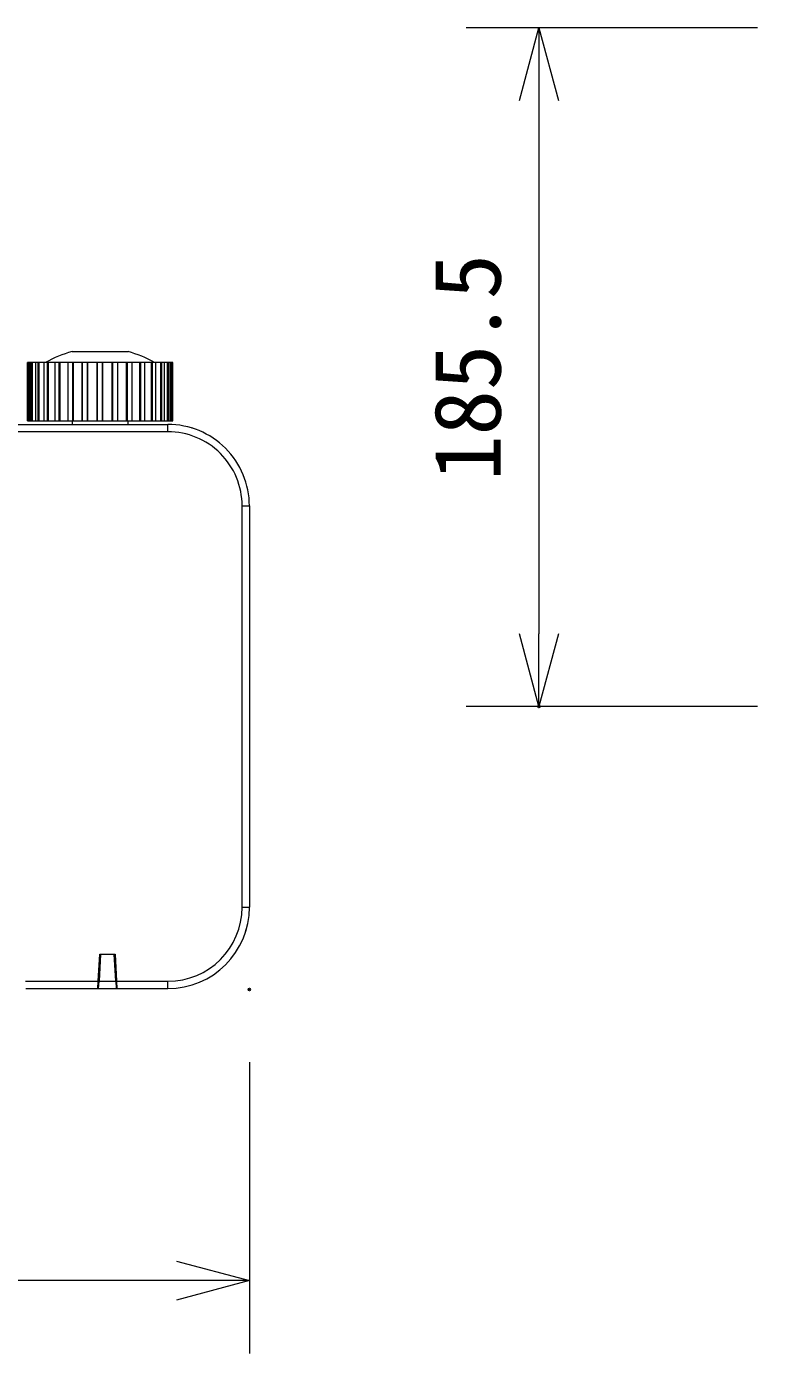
# Model space of a CAD drawing. Units: millimetres, scale not verified. Extents: x -63 to 62, y -57 to 57.
# Drawn here: x -6.61 to 13.53, y -4.92 to 31.54 of the extents above; entities that cross this region are included whole.
import ezdxf
from ezdxf.enums import TextEntityAlignment as Align

# ---------------------------------------------------------------- set-up
doc = ezdxf.new("R2010")
doc.units = ezdxf.units.MM
doc.header["$LTSCALE"] = 0.125
doc.header["$PDMODE"] = 32
doc.header["$PDSIZE"] = 0.0625
for name, color, linetype, lineweight in [('0-0_0', 7, 'Continuous', 18), ('0-4_GAIKEI', 7, 'Continuous', 18), ('0-5_SUNPO', 7, 'Continuous', 18)]:
    doc.layers.add(name, color=color, linetype=linetype, lineweight=lineweight)
doc.layers.add('0-1_DEFPOINTS', color=7, linetype='Continuous')
doc.styles.add('ＭＳ ゴシック', font='')
doc.styles.get('ＭＳ ゴシック').set_extended_font_data('MS Gothic')

# ---------------------------------------------------------------- blocks, each defined once
blk = doc.blocks.new('_OPEN30')
at = {"layer": '0-0_0'}
blk.add_line((0, 0), (-1, 0), dxfattribs=at)
blk.add_lwpolyline([(-1, 0.26795), (0, 0), (-1, -0.26795)], dxfattribs=at)
blk = doc.blocks.new('D12')
at = {"layer": '0-1_DEFPOINTS'}
for p in [(10.6113, 31.6169), (2.6113, 12.9667), (10.6113, 12.9667)]:
    blk.add_point(p, dxfattribs=at)
at = {"layer": '0-5_SUNPO'}
for p, q in [((8.6113, 31.6169), (0.6113, 31.6169)), ((2.6113, 29.6169), (2.6113, 14.9667)), ((8.6113, 12.9667), (0.6113, 12.9667))]:
    blk.add_line(p, q, dxfattribs=at)
at = {"layer": '0-5_SUNPO', "xscale": 2, "yscale": 2}
for p, rotation in [((2.6113, 31.6169), 90), ((2.6113, 12.9667), 270)]:
    blk.add_blockref('_OPEN30', p, dxfattribs=dict(at, rotation=rotation))
at = {"layer": '0-5_SUNPO', "style": 'ＭＳ ゴシック'}
blk.add_text('185.5', height=1.833, rotation=90, dxfattribs=at).set_placement((2.1113, 19.1668), align=Align.BOTTOM_LEFT)
blk = doc.blocks.new('D9')
at = {"layer": '0-1_DEFPOINTS'}
blk.add_point((-5.3362, 5.193), dxfattribs=at)
at = {"layer": '0-5_SUNPO'}
for p, q in [((-5.3362, 3.193), (-5.3362, -4.807)), ((-7.3362, -2.807), (-53.1362, -2.807))]:
    blk.add_line(p, q, dxfattribs=at)
at = {"layer": '0-5_SUNPO', "xscale": 2, "yscale": 2}
blk.add_blockref('_OPEN30', (-5.3362, -2.807), dxfattribs=at)

msp = doc.modelspace()

# ---------------------------------------------------------------- linework, layer by layer
at = {"layer": '0-4_GAIKEI'}
for p, q in [((-5.3625, 22.6083), (-3.8262, 22.6083)), ((-6.5749, 22.3083), (-6.5895, 22.3083)), ((-6.5895, 20.7083), (-6.5895, 22.3083)), ((-6.5467, 22.3083), (-6.5749, 22.3083)), ((-6.5169, 22.3083), (-6.5467, 22.3083)), ((-6.4738, 22.3083), (-6.5169, 22.3083)), ((-6.4447, 22.3083), (-6.4738, 22.3083)), ((-6.3602, 22.3083), (-6.4447, 22.3083)), ((-6.2905, 22.3083), (-6.3602, 22.3083)), ((-6.2617, 22.3083), (-6.2905, 22.3083)), ((-6.1264, 22.3083), (-6.2617, 22.3083)), ((-6.0331, 22.3083), (-6.1264, 22.3083)), ((-6.0059, 22.3083), (-6.0331, 22.3083)), ((-5.8256, 22.3083), (-6.0059, 22.3083)), ((-5.7128, 22.3083), (-5.8256, 22.3083)), ((-5.6883, 22.3083), (-5.7128, 22.3083)), ((-5.471, 22.3083), (-5.6883, 22.3083)), ((-5.3436, 22.3083), (-5.471, 22.3083)), ((-5.323, 22.3083), (-5.3437, 22.3083)), ((-5.0827, 22.3083), (-5.323, 22.3083)), ((-5.0781, 22.3083), (-5.0827, 22.3083)), ((-4.9417, 22.3083), (-5.0781, 22.3083)), ((-4.9258, 22.3083), (-4.9417, 22.3083)), ((-4.6745, 22.3083), (-4.9258, 22.3083)), ((-4.6641, 22.3083), (-4.6745, 22.3083)), ((-4.5246, 22.3083), (-4.6641, 22.3083)), ((-4.5142, 22.3083), (-4.5246, 22.3083)), ((-4.2629, 22.3083), (-4.5142, 22.3083)), ((-4.247, 22.3083), (-4.2629, 22.3083)), ((-4.1106, 22.3083), (-4.247, 22.3083)), ((-4.106, 22.3083), (-4.1106, 22.3083)), ((-3.8657, 22.3083), (-4.106, 22.3083)), ((-3.8451, 22.3083), (-3.8657, 22.3083)), ((-3.7177, 22.3083), (-3.8451, 22.3083)), ((-3.5004, 22.3083), (-3.7177, 22.3083)), ((-3.4759, 22.3083), (-3.5004, 22.3083)), ((-3.3631, 22.3083), (-3.4759, 22.3083)), ((-3.3631, 22.3083), (-3.3631, 22.3083)), ((-3.1828, 22.3083), (-3.3631, 22.3083)), ((-3.1556, 22.3083), (-3.1828, 22.3083)), ((-3.0623, 22.3083), (-3.1556, 22.3083)), ((-3.0623, 22.3083), (-3.0623, 22.3083)), ((-2.927, 22.3083), (-3.0623, 22.3083)), ((-2.8982, 22.3083), (-2.927, 22.3083)), ((-2.8285, 22.3083), (-2.8982, 22.3083)), ((-2.7441, 22.3083), (-2.8285, 22.3083)), ((-2.715, 22.3083), (-2.7441, 22.3083)), ((-2.6719, 22.3083), (-2.7149, 22.3083)), ((-2.642, 22.3083), (-2.6718, 22.3083)), ((-2.6138, 22.3083), (-2.642, 22.3083)), ((-2.5992, 22.3083), (-2.6138, 22.3083)), ((-2.5992, 20.7083), (-2.5992, 22.3083)), ((-48.0544, 20.6083), (-2.7344, 20.6083)), ((-6.5895, 20.7083), (-6.5749, 20.7083)), ((-6.5749, 20.7083), (-6.5467, 20.7083)), ((-6.5467, 20.7083), (-6.5169, 20.7083)), ((-6.5169, 20.7083), (-6.4738, 20.7083)), ((-6.4738, 20.7083), (-6.4447, 20.7083)), ((-6.4447, 20.7083), (-6.3602, 20.7083)), ((-6.3602, 20.7083), (-6.2905, 20.7083)), ((-6.2905, 20.7083), (-6.2617, 20.7083)), ((-6.2617, 20.7083), (-6.1264, 20.7083)), ((-6.1264, 20.7083), (-6.0331, 20.7083)), ((-6.0331, 20.7083), (-6.0059, 20.7083)), ((-6.0059, 20.7083), (-5.8256, 20.7083)), ((-5.8256, 20.7083), (-5.7128, 20.7083)), ((-5.7128, 20.7083), (-5.6883, 20.7083)), ((-5.6883, 20.7083), (-5.471, 20.7083)), ((-5.471, 20.7083), (-5.3436, 20.7083)), ((-5.3625, 20.7083), (-5.3625, 20.6083)), ((-5.3437, 20.7083), (-5.323, 20.7083)), ((-5.323, 20.7083), (-5.0827, 20.7083)), ((-5.0827, 20.7083), (-5.0781, 20.7083)), ((-5.0781, 20.7083), (-4.9417, 20.7083)), ((-4.9417, 20.7083), (-4.9258, 20.7083)), ((-4.9258, 20.7083), (-4.6745, 20.7083)), ((-4.6745, 20.7083), (-4.6641, 20.7083)), ((-4.6641, 20.7083), (-4.5246, 20.7083)), ((-4.5246, 20.7083), (-4.5142, 20.7083)), ((-4.5142, 20.7083), (-4.2629, 20.7083)), ((-4.2629, 20.7083), (-4.247, 20.7083)), ((-4.247, 20.7083), (-4.1106, 20.7083)), ((-4.1106, 20.7083), (-4.106, 20.7083)), ((-4.106, 20.7083), (-3.8657, 20.7083)), ((-3.8657, 20.7083), (-3.8451, 20.7083)), ((-3.8451, 20.7083), (-3.7177, 20.7083)), ((-3.8262, 20.6083), (-3.8262, 20.7083)), ((-3.7177, 20.7083), (-3.5004, 20.7083)), ((-3.5004, 20.7083), (-3.4759, 20.7083)), ((-3.4759, 20.7083), (-3.3631, 20.7083)), ((-3.3631, 20.7083), (-3.1828, 20.7083)), ((-3.1828, 20.7083), (-3.1556, 20.7083)), ((-3.1556, 20.7083), (-3.0623, 20.7083)), ((-3.0623, 20.7083), (-2.927, 20.7083)), ((-2.927, 20.7083), (-2.8982, 20.7083)), ((-2.8982, 20.7083), (-2.8285, 20.7083)), ((-2.8285, 20.7083), (-2.7441, 20.7083)), ((-2.7441, 20.7083), (-2.715, 20.7083)), ((-2.7149, 20.7083), (-2.6719, 20.7083)), ((-2.6719, 20.7083), (-2.642, 20.7083)), ((-2.642, 20.7083), (-2.6138, 20.7083)), ((-2.6138, 20.7083), (-2.5992, 20.7083)), ((-0.538, 18.8083), (-0.5411, 18.8083)), ((-0.4943, 18.3683), (-0.4943, 7.3483)), ((-6.6346, 5.1083), (-2.7344, 5.1083))]:
    msp.add_line(p, q, dxfattribs=at)
at = {"layer": '0-4_GAIKEI', "color": 1}
for p, q in [((-6.5749, 20.7083), (-6.5749, 22.3083)), ((-6.5467, 20.7083), (-6.5467, 22.3083)), ((-6.5169, 20.7083), (-6.5169, 22.3083)), ((-6.4738, 20.7083), (-6.4738, 22.3083)), ((-6.4447, 20.7083), (-6.4447, 22.3083)), ((-6.3602, 20.7083), (-6.3602, 22.3083)), ((-6.2905, 20.7083), (-6.2905, 22.3083)), ((-6.2617, 20.7083), (-6.2617, 22.3083)), ((-6.1264, 20.7083), (-6.1264, 22.3083)), ((-6.0331, 20.7083), (-6.0331, 22.3083)), ((-6.0059, 20.7083), (-6.0059, 22.3083)), ((-5.8256, 20.7083), (-5.8256, 22.3083)), ((-5.7128, 20.7083), (-5.7128, 22.3083)), ((-5.6883, 20.7083), (-5.6883, 22.3083)), ((-5.471, 20.7083), (-5.471, 22.3083)), ((-5.3436, 20.7083), (-5.3436, 22.3083)), ((-5.323, 20.7083), (-5.323, 22.3083)), ((-5.0827, 20.7083), (-5.0827, 22.3083)), ((-5.0781, 20.7083), (-5.0781, 22.3083)), ((-4.9417, 20.7083), (-4.9417, 22.3083)), ((-4.9258, 20.7083), (-4.9258, 22.3083)), ((-4.6745, 20.7083), (-4.6745, 22.3083)), ((-4.6641, 20.7083), (-4.6641, 22.3083)), ((-4.5246, 20.7083), (-4.5246, 22.3083)), ((-4.5142, 20.7083), (-4.5142, 22.3083)), ((-4.2629, 20.7083), (-4.2629, 22.3083)), ((-4.247, 20.7083), (-4.247, 22.3083)), ((-4.1106, 20.7083), (-4.1106, 22.3083)), ((-4.106, 20.7083), (-4.106, 22.3083)), ((-3.8657, 20.7083), (-3.8657, 22.3083)), ((-3.8451, 20.7083), (-3.8451, 22.3083)), ((-3.7177, 20.7083), (-3.7177, 22.3083)), ((-3.5004, 20.7083), (-3.5004, 22.3083)), ((-3.4759, 20.7083), (-3.4759, 22.3083)), ((-3.3631, 20.7083), (-3.3631, 22.3083)), ((-3.1828, 20.7083), (-3.1828, 22.3083)), ((-3.1556, 20.7083), (-3.1556, 22.3083)), ((-3.0623, 20.7083), (-3.0623, 22.3083)), ((-2.927, 20.7083), (-2.927, 22.3083)), ((-2.8982, 20.7083), (-2.8982, 22.3083)), ((-2.8285, 20.7083), (-2.8285, 22.3083)), ((-2.7441, 20.7083), (-2.7441, 22.3083)), ((-2.715, 20.7083), (-2.715, 22.3083)), ((-2.6719, 20.7083), (-2.6719, 22.3083)), ((-2.642, 20.7083), (-2.642, 22.3083)), ((-2.6138, 20.7083), (-2.6138, 22.3083)), ((-2.7344, 20.4083), (-2.7344, 20.6083)), ((-2.7344, 20.4083), (-48.0544, 20.4083)), ((-0.6943, 18.3683), (-0.4943, 18.3683)), ((-0.6943, 7.3483), (-0.6943, 18.3683)), ((-0.6943, 7.3483), (-0.4943, 7.3483)), ((-4.584, 6.0483), (-4.6228, 5.3083)), ((-4.6049, 6.0483), (-4.584, 6.0483)), ((-4.6044, 6.0583), (-4.1844, 6.0583)), ((-4.204, 6.0483), (-4.584, 6.0483)), ((-4.204, 6.0483), (-4.2044, 6.0583)), ((-4.1838, 6.0483), (-4.204, 6.0483)), ((-4.1652, 5.3083), (-4.204, 6.0483)), ((-6.6451, 5.3083), (-4.6437, 5.3083)), ((-4.6333, 5.1083), (-4.6385, 5.4071)), ((-4.6333, 5.1083), (-4.6228, 5.3083)), ((-4.6228, 5.3083), (-4.1652, 5.3083)), ((-4.1652, 5.3083), (-4.1547, 5.1083)), ((-4.1497, 5.3971), (-4.1548, 5.1083)), ((-4.1539, 5.1584), (-4.1372, 5.1584)), ((-4.1451, 5.3083), (-2.7344, 5.3083)), ((-2.7344, 5.1083), (-2.7344, 5.3083))]:
    msp.add_line(p, q, dxfattribs=at)
for points in [[(-4.6541, 5.1083), (-4.6437, 5.3083), (-4.6044, 6.0583)], [(-4.1843, 6.0583), (-4.145, 5.3083), (-4.1346, 5.1083)]]:
    msp.add_lwpolyline(points, dxfattribs=at)
at = {"layer": '0-4_GAIKEI'}
for centre, radius, start, end in [((-4.5943, 19.7083), 3, 104.83512, 119.92645), ((-4.5943, 19.7083), 3, 60.0735, 75.16483), ((-2.7344, 18.3683), 2.24, 359.99996, 90), ((-2.127, 20.2634), 0.25, 72.22949, 77.07368), ((-2.7344, 7.3483), 2.24, 269.99998, 359.99996), ((-0.7901, 6.7307), 0.2, 342.37704, 357.35395)]:
    msp.add_arc(centre, radius, start, end, dxfattribs=at)
at = {"layer": '0-4_GAIKEI', "color": 1}
for centre, start, end in [((-2.7344, 18.3683), 359.99996, 90), ((-2.7344, 7.3483), 269.99998, 359.99996)]:
    msp.add_arc(centre, 2.04, start, end, dxfattribs=at)

# ---------------------------------------------------------------- block references
at = {"layer": '0-5_SUNPO'}
for name in ['D12', 'D9']:
    msp.add_blockref(name, (4.8418, -0.1084), dxfattribs=at)

doc.saveas('drawing.dxf')
